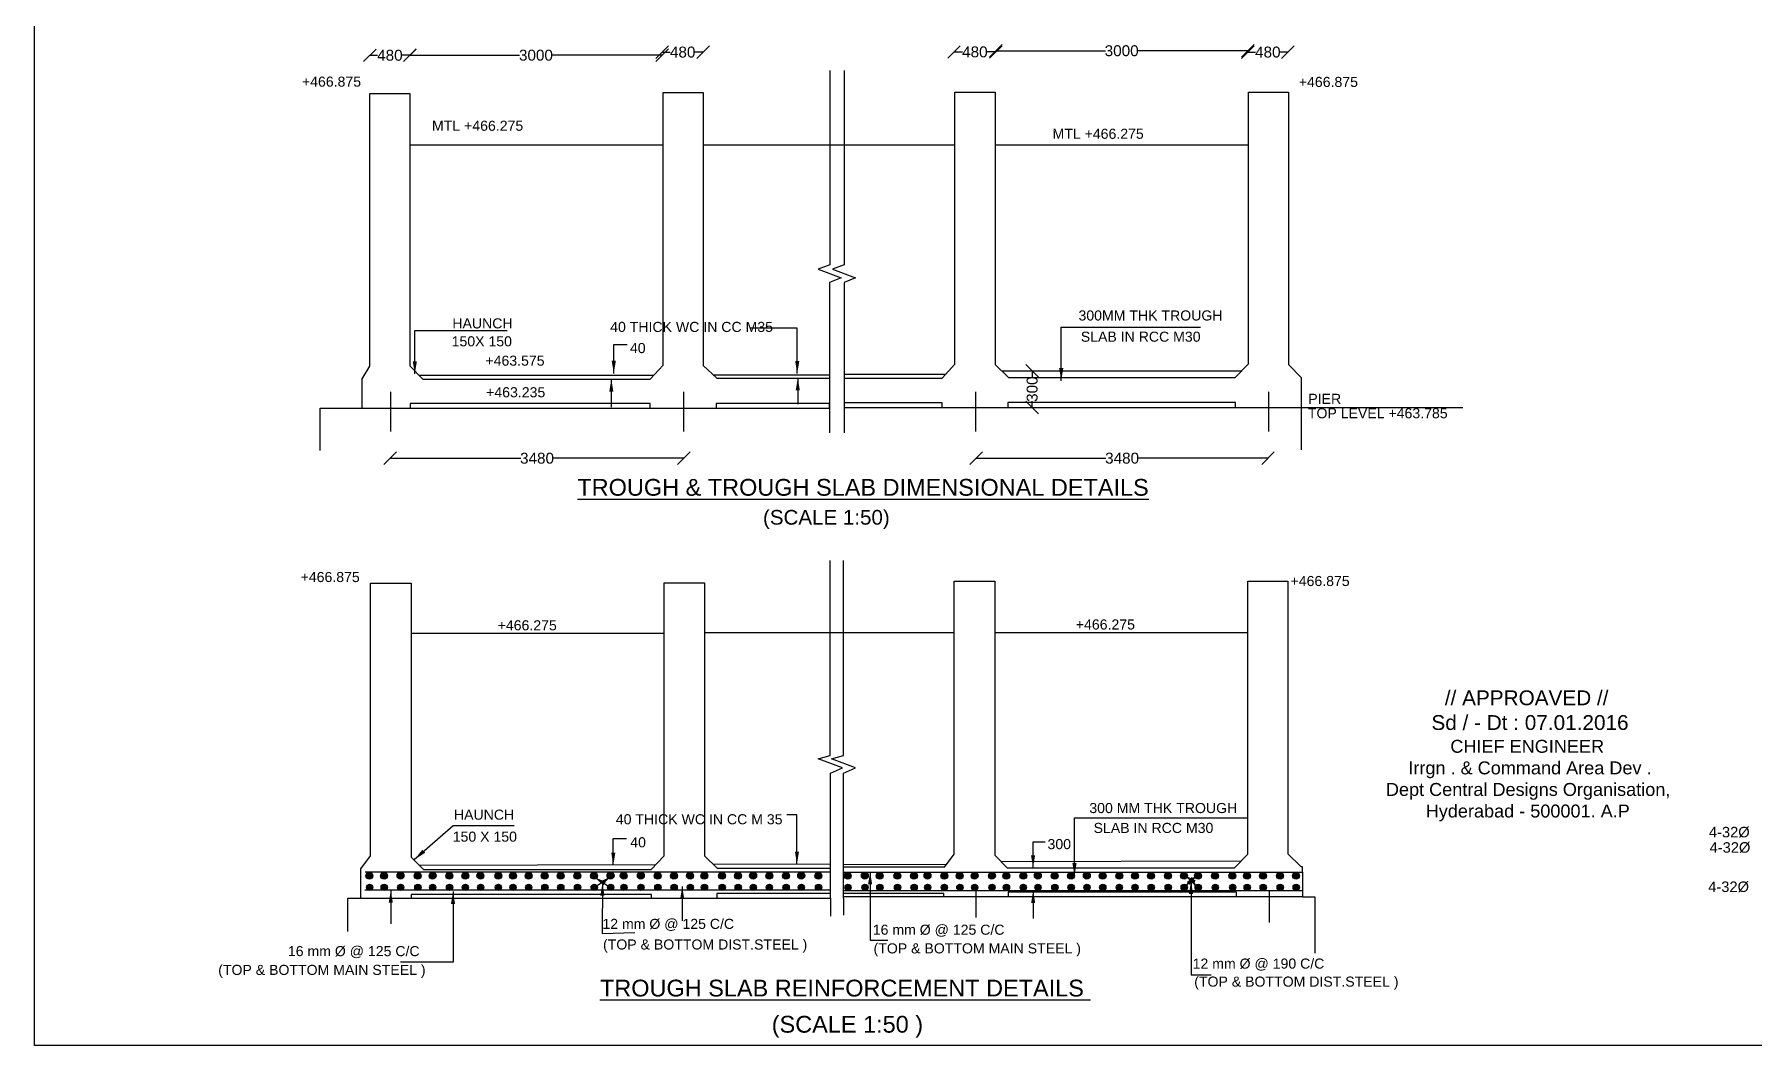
# Model space of a CAD drawing. Header units: millimetres. Extents: x 5124 to 2808003, y 2311 to 44765240.
# Drawn here: x 2767912 to 2788370, y 44734578 to 44746622 of the extents above; entities that cross this region are included whole.
import ezdxf

# ---------------------------------------------------------------- set-up
doc = ezdxf.new("R2010")
doc.units = ezdxf.units.MM
doc.header["$MEASUREMENT"] = 0
for name, color, linetype in [('DIMENSION', 7, 'Continuous'), ('DRAWING', 2, 'Continuous'), ('TEXT', 7, 'Continuous')]:
    doc.layers.add(name, color=color, linetype=linetype)
doc.styles.get("Standard").update_dxf_attribs({"font": 'arial.ttf', "height": 130})
doc.dimstyles.get("Standard").update_dxf_attribs({"dimtxt": 130, "dimasz": 150, "dimexe": 0.18, "dimexo": 0.0625, "dimgap": 0.09, "dimtad": 0, "dimdec": 0, "dimzin": 0, "dimdsep": 46, "dimtxsty": 'Standard', "dimblk": 'OBLIQUE', "dimcen": 0.09, "dimse1": 1, "dimse2": 1, "dimadec": 0, "dimazin": 0, "dimtfac": 1, "dimtdec": 0, "dimtofl": 0, "dimtmove": 0, "dimatfit": 3, "dimfxl": 1, "dimtolj": 1, "dimtzin": 0, "dimarcsym": 0})

# ---------------------------------------------------------------- blocks, each defined once
blk = doc.blocks.new('_Oblique')
at = {"color": 0, "linetype": 'ByBlock', "lineweight": -2}
blk.add_line((-0.5, -0.5), (0.5, 0.5), dxfattribs=at)
blk = doc.blocks.new('*D11')
at = {"layer": 'Defpoints', "color": 0, "transparency": 16777216}
for p in [(2779119, 44741574), (2779119, 44741574), (2782591, 44741575)]:
    blk.add_point(p, dxfattribs=at)
at = {"layer": 'DIMENSION', "color": 0, "lineweight": -2, "transparency": 16777216}
for p, q in [((2779119, 44741574), (2780661, 44741574)), ((2782591, 44741574), (2781049, 44741574))]:
    blk.add_line(p, q, dxfattribs=at)
at = {"layer": 'DIMENSION', "color": 0, "lineweight": -2, "transparency": 16777216, "xscale": 150, "yscale": 150, "zscale": 150, "rotation": 180}
blk.add_blockref('_Oblique', (2779119, 44741574), dxfattribs=at)
at = {"layer": 'DIMENSION', "color": 0, "lineweight": -2, "transparency": 16777216, "xscale": 150, "yscale": 150, "zscale": 150}
blk.add_blockref('_Oblique', (2782591, 44741574), dxfattribs=at)
at = {"layer": 'DIMENSION', "color": 0, "transparency": 16777216, "insert": (2780855, 44741574), "char_height": 130, "attachment_point": 5}
blk.add_mtext('\\A1;3480', dxfattribs=at)
blk = doc.blocks.new('*D12')
at = {"layer": 'Defpoints', "color": 0, "transparency": 16777216}
for p in [(2779785, 44742613), (2779785, 44742178), (2779785, 44742178)]:
    blk.add_point(p, dxfattribs=at)
at = {"layer": 'DIMENSION', "color": 0, "lineweight": -2, "transparency": 16777216}
for p, q in [((2779785, 44742613), (2779785, 44742539)), ((2779785, 44742178), (2779785, 44742252))]:
    blk.add_line(p, q, dxfattribs=at)
at = {"layer": 'DIMENSION', "color": 0, "lineweight": -2, "transparency": 16777216, "xscale": 150, "yscale": 150, "zscale": 150}
for p, rotation in [((2779785, 44742613), 90), ((2779785, 44742178), 270)]:
    blk.add_blockref('_Oblique', p, dxfattribs=dict(at, rotation=rotation))
at = {"layer": 'DIMENSION', "color": 0, "transparency": 16777216, "insert": (2779785, 44742396), "char_height": 130, "attachment_point": 5, "rotation": 90}
blk.add_mtext('\\A1;300', dxfattribs=at)
blk = doc.blocks.new('*D13')
at = {"layer": 'Defpoints', "color": 0, "transparency": 16777216}
for p in [(2772146, 44741573), (2772146, 44741564), (2775640, 44741563)]:
    blk.add_point(p, dxfattribs=at)
at = {"layer": 'DIMENSION', "color": 0, "lineweight": -2, "transparency": 16777216}
for p, q in [((2772146, 44741573), (2773699, 44741573)), ((2775640, 44741573), (2774087, 44741573))]:
    blk.add_line(p, q, dxfattribs=at)
at = {"layer": 'DIMENSION', "color": 0, "lineweight": -2, "transparency": 16777216, "xscale": 150, "yscale": 150, "zscale": 150, "rotation": 180}
blk.add_blockref('_Oblique', (2772146, 44741573), dxfattribs=at)
at = {"layer": 'DIMENSION', "color": 0, "lineweight": -2, "transparency": 16777216, "xscale": 150, "yscale": 150, "zscale": 150}
blk.add_blockref('_Oblique', (2775640, 44741573), dxfattribs=at)
at = {"layer": 'DIMENSION', "color": 0, "transparency": 16777216, "insert": (2773893, 44741573), "char_height": 130, "attachment_point": 5}
blk.add_mtext('\\A1;3480', dxfattribs=at)
blk = doc.blocks.new('*D14')
at = {"layer": 'Defpoints', "color": 0, "transparency": 16777216}
for p in [(2779351, 44746420), (2782350, 44746426), (2782350, 44746420)]:
    blk.add_point(p, dxfattribs=at)
at = {"layer": 'DIMENSION', "color": 0, "lineweight": -2, "transparency": 16777216}
for p, q in [((2779351, 44746426), (2780656, 44746426)), ((2782350, 44746426), (2781044, 44746426))]:
    blk.add_line(p, q, dxfattribs=at)
at = {"layer": 'DIMENSION', "color": 0, "lineweight": -2, "transparency": 16777216, "xscale": 150, "yscale": 150, "zscale": 150, "rotation": 180}
blk.add_blockref('_Oblique', (2779351, 44746426), dxfattribs=at)
at = {"layer": 'DIMENSION', "color": 0, "lineweight": -2, "transparency": 16777216, "xscale": 150, "yscale": 150, "zscale": 150}
blk.add_blockref('_Oblique', (2782350, 44746426), dxfattribs=at)
at = {"layer": 'DIMENSION', "color": 0, "transparency": 16777216, "insert": (2780850, 44746426), "char_height": 130, "attachment_point": 5}
blk.add_mtext('\\A1;3000', dxfattribs=at)
blk = doc.blocks.new('*D15')
at = {"layer": 'Defpoints', "color": 0, "transparency": 16777216}
for p in [(2782350, 44746420), (2782828, 44746410), (2782828, 44746410)]:
    blk.add_point(p, dxfattribs=at)
at = {"layer": 'DIMENSION', "color": 0, "lineweight": -2, "transparency": 16777216}
for p, q in [((2782350, 44746410), (2782442, 44746410)), ((2782828, 44746410), (2782735, 44746410))]:
    blk.add_line(p, q, dxfattribs=at)
at = {"layer": 'DIMENSION', "color": 0, "lineweight": -2, "transparency": 16777216, "xscale": 150, "yscale": 150, "zscale": 150, "rotation": 180}
blk.add_blockref('_Oblique', (2782350, 44746410), dxfattribs=at)
at = {"layer": 'DIMENSION', "color": 0, "lineweight": -2, "transparency": 16777216, "xscale": 150, "yscale": 150, "zscale": 150}
blk.add_blockref('_Oblique', (2782828, 44746410), dxfattribs=at)
at = {"layer": 'DIMENSION', "color": 0, "transparency": 16777216, "insert": (2782589, 44746410), "char_height": 130, "attachment_point": 5}
blk.add_mtext('\\A1;480', dxfattribs=at)
blk = doc.blocks.new('*D16')
at = {"layer": 'Defpoints', "color": 0, "transparency": 16777216}
for p in [(2778855, 44746412), (2778855, 44746412), (2779351, 44746426)]:
    blk.add_point(p, dxfattribs=at)
at = {"layer": 'DIMENSION', "color": 0, "lineweight": -2, "transparency": 16777216}
for p, q in [((2778855, 44746412), (2778957, 44746412)), ((2779351, 44746412), (2779249, 44746412))]:
    blk.add_line(p, q, dxfattribs=at)
at = {"layer": 'DIMENSION', "color": 0, "lineweight": -2, "transparency": 16777216, "xscale": 150, "yscale": 150, "zscale": 150, "rotation": 180}
blk.add_blockref('_Oblique', (2778855, 44746412), dxfattribs=at)
at = {"layer": 'DIMENSION', "color": 0, "lineweight": -2, "transparency": 16777216, "xscale": 150, "yscale": 150, "zscale": 150}
blk.add_blockref('_Oblique', (2779351, 44746412), dxfattribs=at)
at = {"layer": 'DIMENSION', "color": 0, "transparency": 16777216, "insert": (2779103, 44746412), "char_height": 130, "attachment_point": 5}
blk.add_mtext('\\A1;480', dxfattribs=at)
blk = doc.blocks.new('*D17')
at = {"layer": 'Defpoints', "color": 0, "transparency": 16777216}
for p in [(2775382, 44746410), (2775382, 44746406), (2775870, 44746408)]:
    blk.add_point(p, dxfattribs=at)
at = {"layer": 'DIMENSION', "color": 0, "lineweight": -2, "transparency": 16777216}
for p, q in [((2775382, 44746410), (2775479, 44746410)), ((2775870, 44746410), (2775772, 44746410))]:
    blk.add_line(p, q, dxfattribs=at)
at = {"layer": 'DIMENSION', "color": 0, "lineweight": -2, "transparency": 16777216, "xscale": 150, "yscale": 150, "zscale": 150, "rotation": 180}
blk.add_blockref('_Oblique', (2775382, 44746410), dxfattribs=at)
at = {"layer": 'DIMENSION', "color": 0, "lineweight": -2, "transparency": 16777216, "xscale": 150, "yscale": 150, "zscale": 150}
blk.add_blockref('_Oblique', (2775870, 44746410), dxfattribs=at)
at = {"layer": 'DIMENSION', "color": 0, "transparency": 16777216, "insert": (2775626, 44746410), "char_height": 130, "attachment_point": 5}
blk.add_mtext('\\A1;480', dxfattribs=at)
blk = doc.blocks.new('*D18')
at = {"layer": 'Defpoints', "color": 0, "transparency": 16777216}
for p in [(2772378, 44746404), (2772378, 44746373), (2775382, 44746410)]:
    blk.add_point(p, dxfattribs=at)
at = {"layer": 'DIMENSION', "color": 0, "lineweight": -2, "transparency": 16777216}
for p, q in [((2772378, 44746373), (2773686, 44746373)), ((2775382, 44746373), (2774074, 44746373))]:
    blk.add_line(p, q, dxfattribs=at)
at = {"layer": 'DIMENSION', "color": 0, "lineweight": -2, "transparency": 16777216, "xscale": 150, "yscale": 150, "zscale": 150, "rotation": 180}
blk.add_blockref('_Oblique', (2772378, 44746373), dxfattribs=at)
at = {"layer": 'DIMENSION', "color": 0, "lineweight": -2, "transparency": 16777216, "xscale": 150, "yscale": 150, "zscale": 150}
blk.add_blockref('_Oblique', (2775382, 44746373), dxfattribs=at)
at = {"layer": 'DIMENSION', "color": 0, "transparency": 16777216, "insert": (2773880, 44746373), "char_height": 130, "attachment_point": 5}
blk.add_mtext('\\A1;3000', dxfattribs=at)
blk = doc.blocks.new('*D19')
at = {"layer": 'Defpoints', "color": 0, "transparency": 16777216}
for p in [(2771904, 44746372), (2771904, 44746372), (2772379, 44746374)]:
    blk.add_point(p, dxfattribs=at)
at = {"layer": 'DIMENSION', "color": 0, "lineweight": -2, "transparency": 16777216}
for p, q in [((2771904, 44746372), (2771995, 44746372)), ((2772379, 44746372), (2772288, 44746372))]:
    blk.add_line(p, q, dxfattribs=at)
at = {"layer": 'DIMENSION', "color": 0, "lineweight": -2, "transparency": 16777216, "xscale": 150, "yscale": 150, "zscale": 150, "rotation": 180}
blk.add_blockref('_Oblique', (2771904, 44746372), dxfattribs=at)
at = {"layer": 'DIMENSION', "color": 0, "lineweight": -2, "transparency": 16777216, "xscale": 150, "yscale": 150, "zscale": 150}
blk.add_blockref('_Oblique', (2772379, 44746372), dxfattribs=at)
at = {"layer": 'DIMENSION', "color": 0, "transparency": 16777216, "insert": (2772142, 44746372), "char_height": 130, "attachment_point": 5}
blk.add_mtext('\\A1;480', dxfattribs=at)

msp = doc.modelspace()

# ---------------------------------------------------------------- hatches: boundary and pattern name
at = {"layer": 'DRAWING'}
for points in [[(2771939.9, 44736601.7, 1), (2771857.4, 44736601.7, 1)], [(2772113.9, 44736601.7, 1), (2772031.4, 44736601.7, 1)], [(2772309.4, 44736601.7, 1), (2772226.9, 44736601.7, 1)], [(2772513.9, 44736601.7, 1), (2772431.4, 44736601.7, 1)], [(2772690.6, 44736601.7, 1), (2772608.1, 44736601.7, 1)], [(2772891.5, 44736601.7, 1), (2772809, 44736601.7, 1)], [(2773079.9, 44736601.7, 1), (2772997.4, 44736601.7, 1)], [(2773261.1, 44736601.7, 1), (2773178.6, 44736601.7, 1)], [(2773472.8, 44736601.7, 1), (2773390.2, 44736601.7, 1)], [(2773646.8, 44736601.7, 1), (2773564.3, 44736601.7, 1)], [(2773833.3, 44736601.7, 1), (2773750.8, 44736601.7, 1)], [(2774025.3, 44736601.7, 1), (2773942.8, 44736601.7, 1)], [(2774215.4, 44736601.7, 1), (2774132.9, 44736601.7, 1)], [(2774414.1, 44736601.7, 1), (2774331.6, 44736601.7, 1)], [(2774613.2, 44736601.7, 1), (2774530.7, 44736601.7, 1)], [(2774808.7, 44736601.7, 1), (2774726.2, 44736601.7, 1)], [(2774966.6, 44736601.7, 1), (2774884.1, 44736601.7, 1)], [(2775169.3, 44736601.7, 1), (2775086.8, 44736601.7, 1)], [(2775370.2, 44736601.7, 1), (2775287.7, 44736601.7, 1)], [(2775564, 44736601.7, 1), (2775481.5, 44736601.7, 1)], [(2775755.9, 44736601.7, 1), (2775673.4, 44736601.7, 1)], [(2775924.5, 44736601.7, 1), (2775842, 44736601.7, 1)], [(2776136.2, 44736601.7, 1), (2776053.7, 44736601.7, 1)], [(2776326.4, 44736601.7, 1), (2776243.9, 44736601.7, 1)], [(2776505.8, 44736601.7, 1), (2776423.3, 44736601.7, 1)], [(2776697.3, 44736601.7, 1), (2776614.8, 44736601.7, 1)], [(2776896.5, 44736601.7, 1), (2776813.9, 44736601.7, 1)], [(2777077.6, 44736601.7, 1), (2776995.1, 44736601.7, 1)], [(2777282.1, 44736601.7, 1), (2777199.6, 44736601.7, 1)], [(2777632, 44736601.7, 1), (2777549.4, 44736601.7, 1)], [(2777834.7, 44736601.7, 1), (2777752.1, 44736601.7, 1)], [(2778012.3, 44736601.7, 1), (2777929.7, 44736601.7, 1)], [(2778222.1, 44736601.7, 1), (2778139.6, 44736601.7, 1)], [(2778419.5, 44736601.7, 1), (2778337, 44736601.7, 1)], [(2778580.7, 44736601.7, 1), (2778498.1, 44736601.7, 1)], [(2778779.8, 44736601.7, 1), (2778697.3, 44736601.7, 1)], [(2778964.5, 44736601.7, 1), (2778882, 44736601.7, 1)], [(2779140.4, 44736601.7, 1), (2779057.8, 44736601.7, 1)], [(2779346.6, 44736601.7, 1), (2779264.1, 44736601.7, 1)], [(2779518.9, 44736601.7, 1), (2779436.3, 44736601.7, 1)], [(2779719.8, 44736601.7, 1), (2779637.3, 44736601.7, 1)], [(2779893.8, 44736601.7, 1), (2779811.3, 44736601.7, 1)], [(2780094.7, 44736601.7, 1), (2780012.2, 44736601.7, 1)], [(2780288.5, 44736601.7, 1), (2780205.9, 44736601.7, 1)], [(2780476.8, 44736601.7, 1), (2780394.3, 44736601.7, 1)], [(2780665.2, 44736601.7, 1), (2780582.7, 44736601.7, 1)], [(2780862.2, 44736601.7, 1), (2780779.6, 44736601.7, 1)], [(2781048.7, 44736601.7, 1), (2780966.2, 44736601.7, 1)], [(2781240.7, 44736601.7, 1), (2781158.2, 44736601.7, 1)], [(2781443.4, 44736601.7, 1), (2781360.9, 44736601.7, 1)], [(2781633.5, 44736601.7, 1), (2781551, 44736601.7, 1)], [(2781800.4, 44736601.7, 1), (2781717.9, 44736601.7, 1)], [(2782003.1, 44736601.7, 1), (2781920.6, 44736601.7, 1)], [(2782209.4, 44736601.7, 1), (2782126.9, 44736601.7, 1)], [(2782383.4, 44736601.7, 1), (2782300.9, 44736601.7, 1)], [(2782573.5, 44736601.7, 1), (2782491, 44736601.7, 1)], [(2782776.3, 44736601.7, 1), (2782693.7, 44736601.7, 1)], [(2782966.4, 44736601.7, 1), (2782883.9, 44736601.7, 1)], [(2771862.8, 44736463.7, 0.3075695), (2771886.6, 44736428.7), (2771914.3, 44736428.7, 0.3075695), (2771938.1, 44736463.7, 1)], [(2772036.8, 44736463.7, 0.3075695), (2772060.6, 44736428.7), (2772088.3, 44736428.7, 0.3075695), (2772112.1, 44736463.7, 1)], [(2772232.3, 44736463.7, 0.3075695), (2772256.1, 44736428.7), (2772283.9, 44736428.7, 0.3075695), (2772307.6, 44736463.7, 1)], [(2772436.8, 44736463.7, 0.3075695), (2772460.6, 44736428.7), (2772488.4, 44736428.7, 0.3075695), (2772512.2, 44736463.7, 1)], [(2772613.5, 44736463.7, 0.3075695), (2772637.3, 44736428.7), (2772665, 44736428.7, 0.3075695), (2772688.8, 44736463.7, 1)], [(2772814.4, 44736463.7, 0.3075695), (2772838.2, 44736428.7), (2772865.9, 44736428.7, 0.3075695), (2772889.7, 44736463.7, 1)], [(2773002.8, 44736463.7, 0.3075695), (2773026.6, 44736428.7), (2773054.3, 44736428.7, 0.3075695), (2773078.1, 44736463.7, 1)], [(2773183.9, 44736463.7, 0.3075695), (2773207.7, 44736428.7), (2773235.5, 44736428.7, 0.3075695), (2773259.3, 44736463.7, 1)], [(2773395.6, 44736463.7, 0.3075695), (2773419.4, 44736428.7), (2773447.2, 44736428.7, 0.3075695), (2773471, 44736463.7, 1)], [(2773569.6, 44736463.7, 0.3075695), (2773593.4, 44736428.7), (2773621.2, 44736428.7, 0.3075695), (2773645, 44736463.7, 1)], [(2773756.2, 44736463.7, 0.3075695), (2773780, 44736428.7), (2773807.7, 44736428.7, 0.3075695), (2773831.5, 44736463.7, 1)], [(2773948.1, 44736463.7, 0.3075695), (2773971.9, 44736428.7), (2773999.7, 44736428.7, 0.3075695), (2774023.5, 44736463.7, 1)], [(2774138.3, 44736463.7, 0.3075695), (2774162.1, 44736428.7), (2774189.8, 44736428.7, 0.3075695), (2774213.6, 44736463.7, 1)], [(2774336.9, 44736463.7, 0.3075695), (2774360.7, 44736428.7), (2774388.5, 44736428.7, 0.3075695), (2774412.3, 44736463.7, 1)], [(2774536.1, 44736463.7, 0.3075695), (2774559.9, 44736428.7), (2774587.6, 44736428.7, 0.3075695), (2774611.4, 44736463.7, 1)], [(2774731.6, 44736463.7, 0.3075695), (2774755.4, 44736428.7), (2774783.1, 44736428.7, 0.3075695), (2774806.9, 44736463.7, 1)], [(2774889.5, 44736463.7, 0.3075695), (2774913.3, 44736428.7), (2774941, 44736428.7, 0.3075695), (2774964.8, 44736463.7, 1)], [(2775092.2, 44736463.7, 0.3075695), (2775116, 44736428.7), (2775143.7, 44736428.7, 0.3075695), (2775167.5, 44736463.7, 1)], [(2775293.1, 44736463.7, 0.3075695), (2775316.9, 44736428.7), (2775344.6, 44736428.7, 0.3075695), (2775368.4, 44736463.7, 1)], [(2775486.8, 44736463.7, 0.3075695), (2775510.6, 44736428.7), (2775538.4, 44736428.7, 0.3075695), (2775562.2, 44736463.7, 1)], [(2775678.8, 44736463.7, 0.3075695), (2775702.6, 44736428.7), (2775730.3, 44736428.7, 0.3075695), (2775754.1, 44736463.7, 1)], [(2775847.4, 44736463.7, 0.3075695), (2775871.2, 44736428.7), (2775899, 44736428.7, 0.3075695), (2775922.8, 44736463.7, 1)], [(2776059.1, 44736463.7, 0.3075695), (2776082.9, 44736428.7), (2776110.6, 44736428.7, 0.3075695), (2776134.4, 44736463.7, 1)], [(2776249.2, 44736463.7, 0.3075695), (2776273, 44736428.7), (2776300.8, 44736428.7, 0.3075695), (2776324.6, 44736463.7, 1)], [(2776428.6, 44736463.7, 0.3075695), (2776452.4, 44736428.7), (2776480.2, 44736428.7, 0.3075695), (2776504, 44736463.7, 1)], [(2776620.2, 44736463.7, 0.3075695), (2776644, 44736428.7), (2776671.7, 44736428.7, 0.3075695), (2776695.5, 44736463.7, 1)], [(2776819.3, 44736463.7, 0.3075695), (2776843.1, 44736428.7), (2776870.9, 44736428.7, 0.3075695), (2776894.7, 44736463.7, 1)], [(2777000.5, 44736463.7, 0.3075695), (2777024.3, 44736428.7), (2777052, 44736428.7, 0.3075695), (2777075.8, 44736463.7, 1)], [(2777205, 44736463.7, 0.3075695), (2777228.8, 44736428.7), (2777256.6, 44736428.7, 0.3075695), (2777280.3, 44736463.7, 1)], [(2777554.8, 44736463.7, 0.3075695), (2777578.6, 44736428.7), (2777606.4, 44736428.7, 0.3075695), (2777630.2, 44736463.7, 1)], [(2777757.5, 44736463.7, 0.3075695), (2777781.3, 44736428.7), (2777809.1, 44736428.7, 0.3075695), (2777832.9, 44736463.7, 1)], [(2777935.1, 44736463.7, 0.3075695), (2777958.9, 44736428.7), (2777986.7, 44736428.7, 0.3075695), (2778010.5, 44736463.7, 1)], [(2778145, 44736463.7, 0.3075695), (2778168.8, 44736428.7), (2778196.6, 44736428.7, 0.3075695), (2778220.4, 44736463.7, 1)], [(2778342.3, 44736463.7, 0.3075695), (2778366.1, 44736428.7), (2778393.9, 44736428.7, 0.3075695), (2778417.7, 44736463.7, 1)], [(2778503.5, 44736463.7, 0.3075695), (2778527.3, 44736428.7), (2778555.1, 44736428.7, 0.3075695), (2778578.9, 44736463.7, 1)], [(2778702.6, 44736463.7, 0.3075695), (2778726.4, 44736428.7), (2778754.2, 44736428.7, 0.3075695), (2778778, 44736463.7, 1)], [(2778887.4, 44736463.7, 0.3075695), (2778911.2, 44736428.7), (2778939, 44736428.7, 0.3075695), (2778962.8, 44736463.7, 1)], [(2779063.2, 44736463.7, 0.3075695), (2779087, 44736428.7), (2779114.8, 44736428.7, 0.3075695), (2779138.6, 44736463.7, 1)], [(2779269.5, 44736463.7, 0.3075695), (2779293.3, 44736428.7), (2779321.1, 44736428.7, 0.3075695), (2779344.9, 44736463.7, 1)], [(2779441.7, 44736463.7, 0.3075695), (2779465.5, 44736428.7), (2779493.3, 44736428.7, 0.3075695), (2779517.1, 44736463.7, 1)], [(2779642.6, 44736463.7, 0.3075695), (2779666.4, 44736428.7), (2779694.2, 44736428.7, 0.3075695), (2779718, 44736463.7, 1)], [(2779816.7, 44736463.7, 0.3075695), (2779840.4, 44736428.7), (2779868.2, 44736428.7, 0.3075695), (2779892, 44736463.7, 1)], [(2780017.6, 44736463.7, 0.3075695), (2780041.4, 44736428.7), (2780069.1, 44736428.7, 0.3075695), (2780092.9, 44736463.7, 1)], [(2780211.3, 44736463.7, 0.3075695), (2780235.1, 44736428.7), (2780262.9, 44736428.7, 0.3075695), (2780286.7, 44736463.7, 1)], [(2780399.7, 44736463.7, 0.3075695), (2780423.5, 44736428.7), (2780451.2, 44736428.7, 0.3075695), (2780475, 44736463.7, 1)], [(2780588, 44736463.7, 0.3075695), (2780611.8, 44736428.7), (2780639.6, 44736428.7, 0.3075695), (2780663.4, 44736463.7, 1)], [(2780785, 44736463.7, 0.3075695), (2780808.8, 44736428.7), (2780836.6, 44736428.7, 0.3075695), (2780860.4, 44736463.7, 1)], [(2780971.6, 44736463.7, 0.3075695), (2780995.4, 44736428.7), (2781023.1, 44736428.7, 0.3075695), (2781046.9, 44736463.7, 1)], [(2781163.5, 44736463.7, 0.3075695), (2781187.3, 44736428.7), (2781215.1, 44736428.7, 0.3075695), (2781238.9, 44736463.7, 1)], [(2781366.2, 44736463.7, 0.3075695), (2781390, 44736428.7), (2781417.8, 44736428.7, 0.3075695), (2781441.6, 44736463.7, 1)], [(2781556.4, 44736463.7, 0.3075695), (2781580.2, 44736428.7), (2781607.9, 44736428.7, 0.3075695), (2781631.7, 44736463.7, 1)], [(2781723.2, 44736463.7, 0.3075695), (2781747, 44736428.7), (2781774.8, 44736428.7, 0.3075695), (2781798.6, 44736463.7, 1)], [(2781925.9, 44736463.7, 0.3075695), (2781949.7, 44736428.7), (2781977.5, 44736428.7, 0.3075695), (2782001.3, 44736463.7, 1)], [(2782132.2, 44736463.7, 0.3075695), (2782156, 44736428.7), (2782183.8, 44736428.7, 0.3075695), (2782207.6, 44736463.7, 1)], [(2782306.3, 44736463.7, 0.3075695), (2782330, 44736428.7), (2782357.8, 44736428.7, 0.3075695), (2782381.6, 44736463.7, 1)], [(2782496.4, 44736463.7, 0.3075695), (2782520.2, 44736428.7), (2782548, 44736428.7, 0.3075695), (2782571.8, 44736463.7, 1)], [(2782699.1, 44736463.7, 0.3075695), (2782722.9, 44736428.7), (2782750.7, 44736428.7, 0.3075695), (2782774.5, 44736463.7, 1)], [(2782889.3, 44736463.7, 0.3075695), (2782913.1, 44736428.7), (2782940.8, 44736428.7, 0.3075695), (2782964.6, 44736463.7, 1)]]:
    msp.add_hatch(color=0, dxfattribs=at).paths.add_polyline_path(points)

# ---------------------------------------------------------------- linework, layer by layer
at = {"layer": 'DIMENSION', "color": 0}
msp.add_lwpolyline([(2808002.9, 44734578), (2767911.5, 44734578), (2767911.5, 44765239.5), (2808002.9, 44765239.5)], close=True, dxfattribs=at)
for points in [[(2772380.3, 44745307.5), (2775394.1, 44745307.5)], [(2775869.7, 44745307.5), (2778864.6, 44745307.5)], [(2779343.7, 44745307.5), (2782360, 44745307.5)]]:
    msp.add_lwpolyline(points, dxfattribs=at)
at = {"layer": 'DRAWING', "color": 0}
for points in [[(2777375.5, 44746190.8), (2777375.5, 44743876), (2777238.3, 44743825.2), (2777512, 44743722.3), (2777374.5, 44743665.2), (2777374.5, 44741877)], [(2777546.8, 44746190.8), (2777546.8, 44743876), (2777409.7, 44743825.2), (2777683.4, 44743722.3), (2777545.8, 44743665.2), (2777545.8, 44741877)], [(2771311.6, 44741666.8), (2771311.6, 44742171.6), (2771810.1, 44742171.6), (2771810.1, 44742520.7), (2771903.4, 44742671.4), (2771903.4, 44745917), (2772380.3, 44745917), (2772380.3, 44742672.1), (2772534.1, 44742516.6), (2775239.8, 44742516.6), (2775394.1, 44742680.3), (2775394.1, 44745930.4), (2775869.7, 44745930.4), (2775869.7, 44742678.3), (2776033, 44742526.4)], [(2777545.8, 44742528.3), (2778714, 44742528.3), (2778864.6, 44742693), (2778864.6, 44745931.7), (2779343.7, 44745931.7), (2779343.7, 44742689.8), (2779501.7, 44742535.7), (2782201.5, 44742535.7), (2782360, 44742695.9), (2782360, 44745934), (2782834, 44745934), (2782834, 44742689.7), (2782985.7, 44742533.7), (2782985.7, 44741673)], [(2772488.1, 44742563.1), (2775284.1, 44742563.7)], [(2775987.8, 44742568.5), (2777374.5, 44742568.5)], [(2776033, 44742526.4), (2777374.5, 44742526.4)], [(2778754.7, 44742572.8), (2777545.8, 44742572.8)], [(2779422.7, 44742612.8), (2782280.8, 44742615.8)], [(2772151, 44742363.2), (2772151, 44741890.6)], [(2775634.4, 44742363.2), (2775634.4, 44741890.6)], [(2779108.8, 44742363.2), (2779108.8, 44741890.6)], [(2782596.9, 44742363.2), (2782596.9, 44741890.6)], [(2771810.1, 44742171.6), (2777374.5, 44742171.6)], [(2777545.8, 44742178.2), (2784908.5, 44742178.2)], [(2777383.9, 44736332.7), (2777383.9, 44737823), (2777526.7, 44737885.6), (2777240.2, 44737995.5), (2777382.5, 44738031.5), (2777382.5, 44740356.9)], [(2777541.6, 44736332.7), (2777541.6, 44737823), (2777684.4, 44737885.6), (2777397.9, 44737995.5), (2777540.2, 44738031.5), (2777540.2, 44740356.9)], [(2771796.3, 44736332.7), (2771796.3, 44736684.2), (2771912.5, 44736838.1), (2771912.5, 44740087.4), (2772396.3, 44740087.4), (2772396.3, 44736824.4), (2772541.7, 44736675.7), (2775250.1, 44736675.7), (2775405.3, 44736839.1), (2775405.3, 44740089.6), (2775883.9, 44740089.6), (2775883.9, 44736840.1), (2776037.5, 44736690.7), (2777383.9, 44736690.7)], [(2778740.3, 44736704.4), (2778740.3, 44736704.4), (2778856.5, 44736858.4), (2778856.5, 44740107.7), (2779340.3, 44740107.7), (2779340.3, 44736844.6), (2779485.7, 44736695.9), (2782194.1, 44736695.9), (2782349.3, 44736859.3), (2782349.3, 44740109.9), (2782827.8, 44740109.9), (2782827.8, 44736860.4), (2782981.5, 44736710.9), (2782996.5, 44736710.9)], [(2772396.3, 44739490.4), (2775405.3, 44739490.4)], [(2778856.5, 44739492.3), (2775883.9, 44739492.3)], [(2782349.3, 44739492.3), (2779404.4, 44739492.3), (2779340.3, 44739492.3)], [(2779413, 44736770.3), (2782271.7, 44736777.6)], [(2771848.5, 44736647.1), (2777383.9, 44736647.1)], [(2775301.5, 44736729.8), (2772494.5, 44736724)], [(2777383.9, 44736740.3), (2775989.8, 44736737)], [(2777541.6, 44736739.4), (2778762.2, 44736733.4)], [(2777541.6, 44736645.8), (2783001.9, 44736645.8), (2783001.9, 44736710.9)], [(2778740.3, 44736704.4), (2777541.6, 44736704.4)], [(2783001.9, 44736645.8), (2783001.9, 44736350.1), (2783146.8, 44736350.1), (2783146.8, 44735677.6)], [(2777383.9, 44736428.7), (2771843.1, 44736428.7)], [(2775255, 44736332.7), (2775255, 44736379.5), (2772393.2, 44736379.5), (2772393.2, 44736332.7)], [(2777383.9, 44736389.9), (2776030.6, 44736389.9), (2776030.6, 44736332.7)], [(2777541.6, 44736425.1), (2783001.9, 44736425.1)], [(2778735.3, 44736350.1), (2778735.3, 44736390.7), (2777541.6, 44736390.7)], [(2783001.9, 44736350.1), (2777541.6, 44736350.1)], [(2779117.2, 44736104.9), (2779117.2, 44736425.1)], [(2782215.1, 44736350.1), (2782215.1, 44736406.8), (2779500.6, 44736406.8), (2779500.6, 44736350.1)], [(2782608.5, 44736046.5), (2782608.5, 44736425.1)], [(2771640.7, 44735935.7), (2771640.7, 44736332.7), (2777383.9, 44736332.7), (2777383.9, 44736120.3)], [(2777541.6, 44736332.7), (2777541.6, 44736131.3)]]:
    msp.add_lwpolyline(points, dxfattribs=at)
for points in [[(2772382.9, 44742171.6), (2775240.1, 44742171.6), (2775240.1, 44742224.5), (2772382.9, 44742224.5)], [(2776023.5, 44742171.6), (2777374.5, 44742171.6), (2777374.5, 44742226.1), (2776023.5, 44742226.1)], [(2777545.8, 44742178.2), (2778714, 44742178.2), (2778714, 44742233.4), (2777545.8, 44742233.4)], [(2779496.2, 44742178.2), (2782203.6, 44742178.2), (2782203.6, 44742237.5), (2779496.2, 44742237.5)]]:
    msp.add_lwpolyline(points, close=True, dxfattribs=at)
for centre, radius in [((2771898.6, 44736601.7), 41.3), ((2772072.6, 44736601.7), 41.3), ((2772268.2, 44736601.7), 41.3), ((2772472.7, 44736601.7), 41.3), ((2772649.4, 44736601.7), 41.3), ((2772850.3, 44736601.7), 41.3), ((2773038.6, 44736601.7), 41.3), ((2773219.8, 44736601.7), 41.3), ((2773431.5, 44736601.7), 41.3), ((2773605.5, 44736601.7), 41.3), ((2773792.1, 44736601.7), 41.3), ((2773984, 44736601.7), 41.3), ((2774174.2, 44736601.7), 41.3), ((2774372.8, 44736601.7), 41.3), ((2774571.9, 44736601.7), 41.3), ((2774767.5, 44736601.7), 41.3), ((2774925.3, 44736601.7), 41.3), ((2775128.1, 44736601.7), 41.3), ((2775329, 44736601.7), 41.3), ((2775522.7, 44736601.7), 41.3), ((2775714.7, 44736601.7), 41.3), ((2775883.3, 44736601.7), 41.3), ((2776095, 44736601.7), 41.3), ((2776285.1, 44736601.7), 41.3), ((2776464.5, 44736601.7), 41.3), ((2776656.1, 44736601.7), 41.3), ((2776855.2, 44736601.7), 41.3), ((2777036.4, 44736601.7), 41.3), ((2777240.9, 44736601.7), 41.3), ((2777590.7, 44736601.7), 41.3), ((2777793.4, 44736601.7), 41.3), ((2777971, 44736601.7), 41.3), ((2778180.9, 44736601.7), 41.3), ((2778378.2, 44736601.7), 41.3), ((2778539.4, 44736601.7), 41.3), ((2778738.5, 44736601.7), 41.3), ((2778923.3, 44736601.7), 41.3), ((2779099.1, 44736601.7), 41.3), ((2779305.4, 44736601.7), 41.3), ((2779477.6, 44736601.7), 41.3), ((2779678.5, 44736601.7), 41.3), ((2779852.5, 44736601.7), 41.3), ((2780053.4, 44736601.7), 41.3), ((2780247.2, 44736601.7), 41.3), ((2780435.6, 44736601.7), 41.3), ((2780623.9, 44736601.7), 41.3), ((2780820.9, 44736601.7), 41.3), ((2781007.5, 44736601.7), 41.3), ((2781199.4, 44736601.7), 41.3), ((2781402.1, 44736601.7), 41.3), ((2781592.3, 44736601.7), 41.3), ((2781759.1, 44736601.7), 41.3), ((2781961.8, 44736601.7), 41.3), ((2782168.1, 44736601.7), 41.3), ((2782342.1, 44736601.7), 41.3), ((2782532.3, 44736601.7), 41.3), ((2782735, 44736601.7), 41.3), ((2782925.2, 44736601.7), 41.3), ((2771900.4, 44736463.7), 37.7), ((2772074.4, 44736463.7), 37.7), ((2772270, 44736463.7), 37.7), ((2772474.5, 44736463.7), 37.7), ((2772651.2, 44736463.7), 37.7), ((2772852.1, 44736463.7), 37.7), ((2773040.4, 44736463.7), 37.7), ((2773221.6, 44736463.7), 37.7), ((2773433.3, 44736463.7), 37.7), ((2773607.3, 44736463.7), 37.7), ((2773793.9, 44736463.7), 37.7), ((2773985.8, 44736463.7), 37.7), ((2774176, 44736463.7), 37.7), ((2774374.6, 44736463.7), 37.7), ((2774573.7, 44736463.7), 37.7), ((2774769.3, 44736463.7), 37.7), ((2774927.1, 44736463.7), 37.7), ((2775129.8, 44736463.7), 37.7), ((2775330.8, 44736463.7), 37.7), ((2775524.5, 44736463.7), 37.7), ((2775716.5, 44736463.7), 37.7), ((2775885.1, 44736463.7), 37.7), ((2776096.8, 44736463.7), 37.7), ((2776286.9, 44736463.7), 37.7), ((2776466.3, 44736463.7), 37.7), ((2776657.9, 44736463.7), 37.7), ((2776857, 44736463.7), 37.7), ((2777038.2, 44736463.7), 37.7), ((2777242.7, 44736463.7), 37.7), ((2777592.5, 44736463.7), 37.7), ((2777795.2, 44736463.7), 37.7), ((2777972.8, 44736463.7), 37.7), ((2778182.7, 44736463.7), 37.7), ((2778380, 44736463.7), 37.7), ((2778541.2, 44736463.7), 37.7), ((2778740.3, 44736463.7), 37.7), ((2778925.1, 44736463.7), 37.7), ((2779100.9, 44736463.7), 37.7), ((2779307.2, 44736463.7), 37.7), ((2779479.4, 44736463.7), 37.7), ((2779680.3, 44736463.7), 37.7), ((2779854.3, 44736463.7), 37.7), ((2780055.2, 44736463.7), 37.7), ((2780249, 44736463.7), 37.7), ((2780437.3, 44736463.7), 37.7), ((2780625.7, 44736463.7), 37.7), ((2780822.7, 44736463.7), 37.7), ((2781009.3, 44736463.7), 37.7), ((2781201.2, 44736463.7), 37.7), ((2781403.9, 44736463.7), 37.7), ((2781594.1, 44736463.7), 37.7), ((2781760.9, 44736463.7), 37.7), ((2781963.6, 44736463.7), 37.7), ((2782169.9, 44736463.7), 37.7), ((2782343.9, 44736463.7), 37.7), ((2782534.1, 44736463.7), 37.7), ((2782736.8, 44736463.7), 37.7), ((2782926.9, 44736463.7), 37.7)]:
    msp.add_circle(centre, radius, dxfattribs=at)

# ---------------------------------------------------------------- texts
for s, height, p in [('+466.875', 120, (2771095.2, 44745998.5)), ('+466.875', 120, (2782958.2, 44745995.3)), ('MTL +466.275', 120, (2772643, 44745473.3)), ('MTL +466.275', 120, (2780027.1, 44745377.7)), ('300MM THK TROUGH', 120, (2780336.1, 44743213.9)), ('HAUNCH', 120, (2772885.3, 44743119.7)), ('40 THICK WC IN CC M35', 120, (2774763.3, 44743077.7)), ('150X 150', 120, (2772876.7, 44742906.1)), ('40', 120, (2774998.6, 44742825.8)), ('SLAB IN RCC M30', 120, (2780363.5, 44742961.2)), ('+463.575', 120, (2773278.8, 44742675.5)), ('+463.235', 120, (2773287.3, 44742299.7)), ('PIER', 120, (2783071, 44742221.2)), ('TOP LEVEL +463.785', 120, (2783065.6, 44742049.6)), ('%%UTROUGH & TROUGH SLAB DIMENSIONAL DETAILS', 200, (2774372.8, 44741127.1)), ('(SCALE 1:50)', 175, (2776581.7, 44740782.7))]:
    msp.add_text(s, height=height, dxfattribs=at).set_placement(p)
at = {"layer": 'TEXT', "color": 0}
for s, height, p in [('+466.875', 120, (2771079.5, 44740099)), ('+466.875', 120, (2782859.5, 44740051.5)), ('+466.275', 120, (2773424.1, 44739523.9)), ('+466.275', 120, (2780304.4, 44739533.6)), ('HAUNCH ', 120, (2772903.9, 44737268.8)), ('300 MM THK TROUGH ', 120, (2780465.1, 44737347.7)), ('40 THICK WC IN CC M 35 ', 120, (2774830.4, 44737214)), ('SLAB IN RCC M30 ', 120, (2780515.9, 44737110.7)), ('4-32Ø', 125, (2787838, 44737058.9)), ('150 X 150 ', 120, (2772889.6, 44737006.9)), ('40 ', 120, (2775002.3, 44736940)), ('300 ', 120, (2779967.7, 44736918)), ('4-32Ø', 125, (2787846.1, 44736875.8)), ('4-32Ø', 125, (2787829.8, 44736407.8)), ('12 mm Ø @ 125 C/C', 120, (2774670.8, 44735968.2)), ('16 mm Ø @ 125 C/C', 120, (2777888.5, 44735898.7)), ('16 mm Ø @ 125 C/C ', 120, (2770928.3, 44735643.6)), ('(TOP & BOTTOM DIST.STEEL )', 120, (2774678.3, 44735722.9)), ('(TOP & BOTTOM MAIN STEEL )', 120, (2777897.5, 44735676.4)), ('(TOP & BOTTOM MAIN STEEL )', 120, (2770098.9, 44735420.2)), ('12 mm Ø @ 190 C/C ', 120, (2781694.6, 44735495.4)), ('%%UTROUGH SLAB REINFORCEMENT DETAILS ', 200, (2774641.9, 44735163.4)), ('(TOP & BOTTOM DIST.STEEL )', 120, (2781713.6, 44735280.6)), ('(SCALE 1:50 )', 200, (2776685.8, 44734732.6))]:
    msp.add_text(s, height=height, dxfattribs=at).set_placement(p)
at = {"layer": 'TEXT', "color": 0, "insert": (2783964.7, 44738808.8), "char_height": 176.679, "width": 3409.128, "attachment_point": 1}
msp.add_mtext('\\pi730.72;// APPROAVED // \\P\\pi502.82; Sd / - Dt : 07.01.2016 \\P\\pi796.45;{\\H0.87202x;CHIEF ENGINEER \\P\\pi236.66; Irrgn . & Command Area Dev . \\P\\pi29.629;Dept Central Designs Organisation, \\P\\pi503.39;Hyderabad - 500001. A.P}', dxfattribs=at)

# ---------------------------------------------------------------- dimensions: what is measured, and where the dimension line sits
at = {"layer": 'DIMENSION', "color": 0}
for base, p1, p2, text, picture, middle in [((2771904, 44746371.7), (2772379.1, 44746374.3), (2771904, 44746371.7), '480', '*D19', (2772141.6, 44746371.7)), ((2772377.8, 44746373), (2775381.6, 44746410), (2772377.8, 44746404.4), '3000', '*D18', (2773879.7, 44746373)), ((2775381.6, 44746410), (2775869.5, 44746408), (2775381.6, 44746406), '480', '*D17', (2775625.6, 44746410)), ((2778855, 44746412.2), (2779350.8, 44746426), (2778855, 44746412.2), '480', '*D16', (2779102.9, 44746412.2)), ((2782349.7, 44746426), (2779350.8, 44746420), (2782349.7, 44746420), '3000', '*D14', (2780850.2, 44746426)), ((2782827.5, 44746410.2), (2782349.7, 44746420), (2782827.5, 44746410.4), '480', '*D15', (2782588.6, 44746410.2)), ((2772146.2, 44741573.3), (2775639.9, 44741563.5), (2772146.2, 44741563.6), '3480', '*D13', (2773893, 44741573.3)), ((2779118.6, 44741573.7), (2782590.7, 44741575.1), (2779118.6, 44741573.7), '3480', '*D11', (2780854.6, 44741573.7))]:
    dim = msp.add_linear_dim(base=base, p1=p1, p2=p2, text=text, dimstyle='Standard', dxfattribs=at)
    dim.commit()
    dim.dimension.update_dxf_attribs({"geometry": picture, "text_midpoint": middle})
dim = msp.add_linear_dim(base=(2779785.4, 44742178.2), p1=(2779785.4, 44742613.2), p2=(2779785.4, 44742178.2), angle=90, text='300', dimstyle='Standard', dxfattribs=at)
dim.commit()
dim.dimension.update_dxf_attribs({"geometry": '*D12', "text_midpoint": (2779785.4, 44742395.7)})

# ---------------------------------------------------------------- leaders
for points in [[(2776989.5, 44742582.5), (2776989.5, 44743123.5), (2776437, 44743123.5)], [(2780130.5, 44742496.5), (2780130.5, 44743135.5), (2781789.5, 44743135.5)], [(2772438.5, 44742579.5), (2772438.5, 44743096), (2773538.5, 44743096)], [(2774806, 44742584), (2774806, 44742928), (2774967, 44742928)], [(2774777, 44742516), (2774777, 44742181.5)], [(2776995.5, 44742530.5), (2776995.5, 44742217)], [(2772432.5, 44736793.5), (2772893, 44737201.5), (2773621.5, 44737201.5)], [(2776986, 44736739.4), (2776986, 44737325.5), (2776867, 44737325.5)], [(2780288.5, 44736601.7), (2780288.5, 44737289.5), (2782349.3, 44737289.5)], [(2774800.5, 44736728), (2774800.5, 44737044.5), (2774957.5, 44737044.5)], [(2779795.5, 44736695.9), (2779795.5, 44737006.5), (2779940.5, 44737006.5)], [(2774571.5, 44736587.5), (2774768, 44736460)], [(2774781, 44736596.5), (2774596.5, 44736471.5)], [(2777856.5, 44736647.5), (2777856.5, 44735835), (2778067.5, 44735835)], [(2781594, 44736608.5), (2781682.5, 44736548.5)], [(2781594.1, 44736463.7), (2781682.5, 44736548.5)], [(2781750.5, 44736613), (2781682.5, 44736548.5)], [(2781755, 44736450.5), (2781682.5, 44736548.5)], [(2772152.5, 44736430), (2772152.5, 44736029.5)], [(2772893, 44736413.5), (2772893, 44735571), (2772269.5, 44735571)], [(2774672, 44736514), (2774669, 44735912), (2775056.5, 44735926)], [(2775620.5, 44736472.5), (2775620.5, 44736066)], [(2779796.5, 44736425.1), (2779796.5, 44736093)], [(2781675, 44736535), (2781675, 44735421.5), (2781916.5, 44735421.5)]]:
    msp.add_leader(points, dimstyle='Standard', override={"dimgap": 0.09, "dimtad": 0}, dxfattribs=at)

doc.saveas('drawing.dxf')
